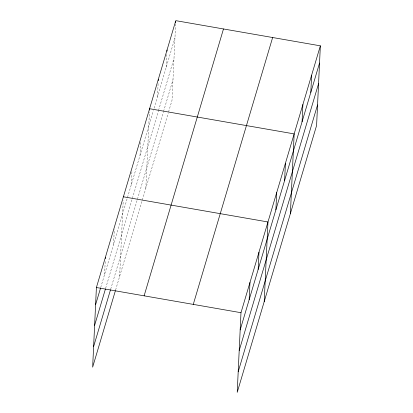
<?xml version="1.0" encoding="UTF-8"?>
<svg xmlns="http://www.w3.org/2000/svg" width="413" height="413" viewBox="0 0 413 413"><rect width="100%" height="100%" fill="white"/><g stroke="black" fill="none" stroke-linecap="round" stroke-linejoin="round"><path stroke-width="0.31" stroke-dasharray="2.06 1.55" d="M104.587 274.495L105.222 261.099M113.585 244.248L114.277 229.582M119.636 276.431L123.213 200.61M131.308 184.647L131.974 170.615M140.043 155.293L140.704 141.261M145.825 188.369L149.434 111.908M157.503 96.58L158.133 83.189M166.232 67.226L166.893 53.194M175.623 23.84L172.02 100.302L168.38 112.532M100.736 287.458L153.321 110.648M154.044 108.201L174.962 37.872M105.635 288.305L158.349 111.066M158.53 110.457L173.992 58.47M110.694 289.162L163.352 112.114M163.533 111.5L172.99 79.699M115.599 290.014L168.199 113.141"/><path stroke-width="0.62" d="M320.349 45.833L240.98 312.698L237.222 392.35L316.595 125.48L320.349 45.833L175.778 20.65L96.405 287.52L92.651 367.167L115.413 290.628M105.341 258.548L105.403 257.273M149.521 109.992L149.583 108.717L294.159 133.9L290.401 213.547M158.256 80.638L158.313 79.363M166.986 51.279L167.043 50.004M175.685 22.565L175.747 21.29M249.163 299.678L249.973 282.456M258.161 269.431L258.972 252.209M264.212 301.614L267.965 221.967L123.389 196.784M275.884 209.83L276.7 192.608M284.614 180.476L285.429 163.254M302.079 121.763L302.889 104.541M310.808 92.409L311.619 75.187M95.594 304.737L100.55 288.073M94.623 325.341L105.454 288.924M93.622 346.569L110.508 289.781M144.116 295.827L223.485 28.962M193.269 304.391L272.642 37.521M240.17 329.92L319.538 63.05M239.199 350.523L318.568 83.653M238.198 371.746L317.566 104.881M96.405 287.52L240.98 312.698"/></g></svg>
